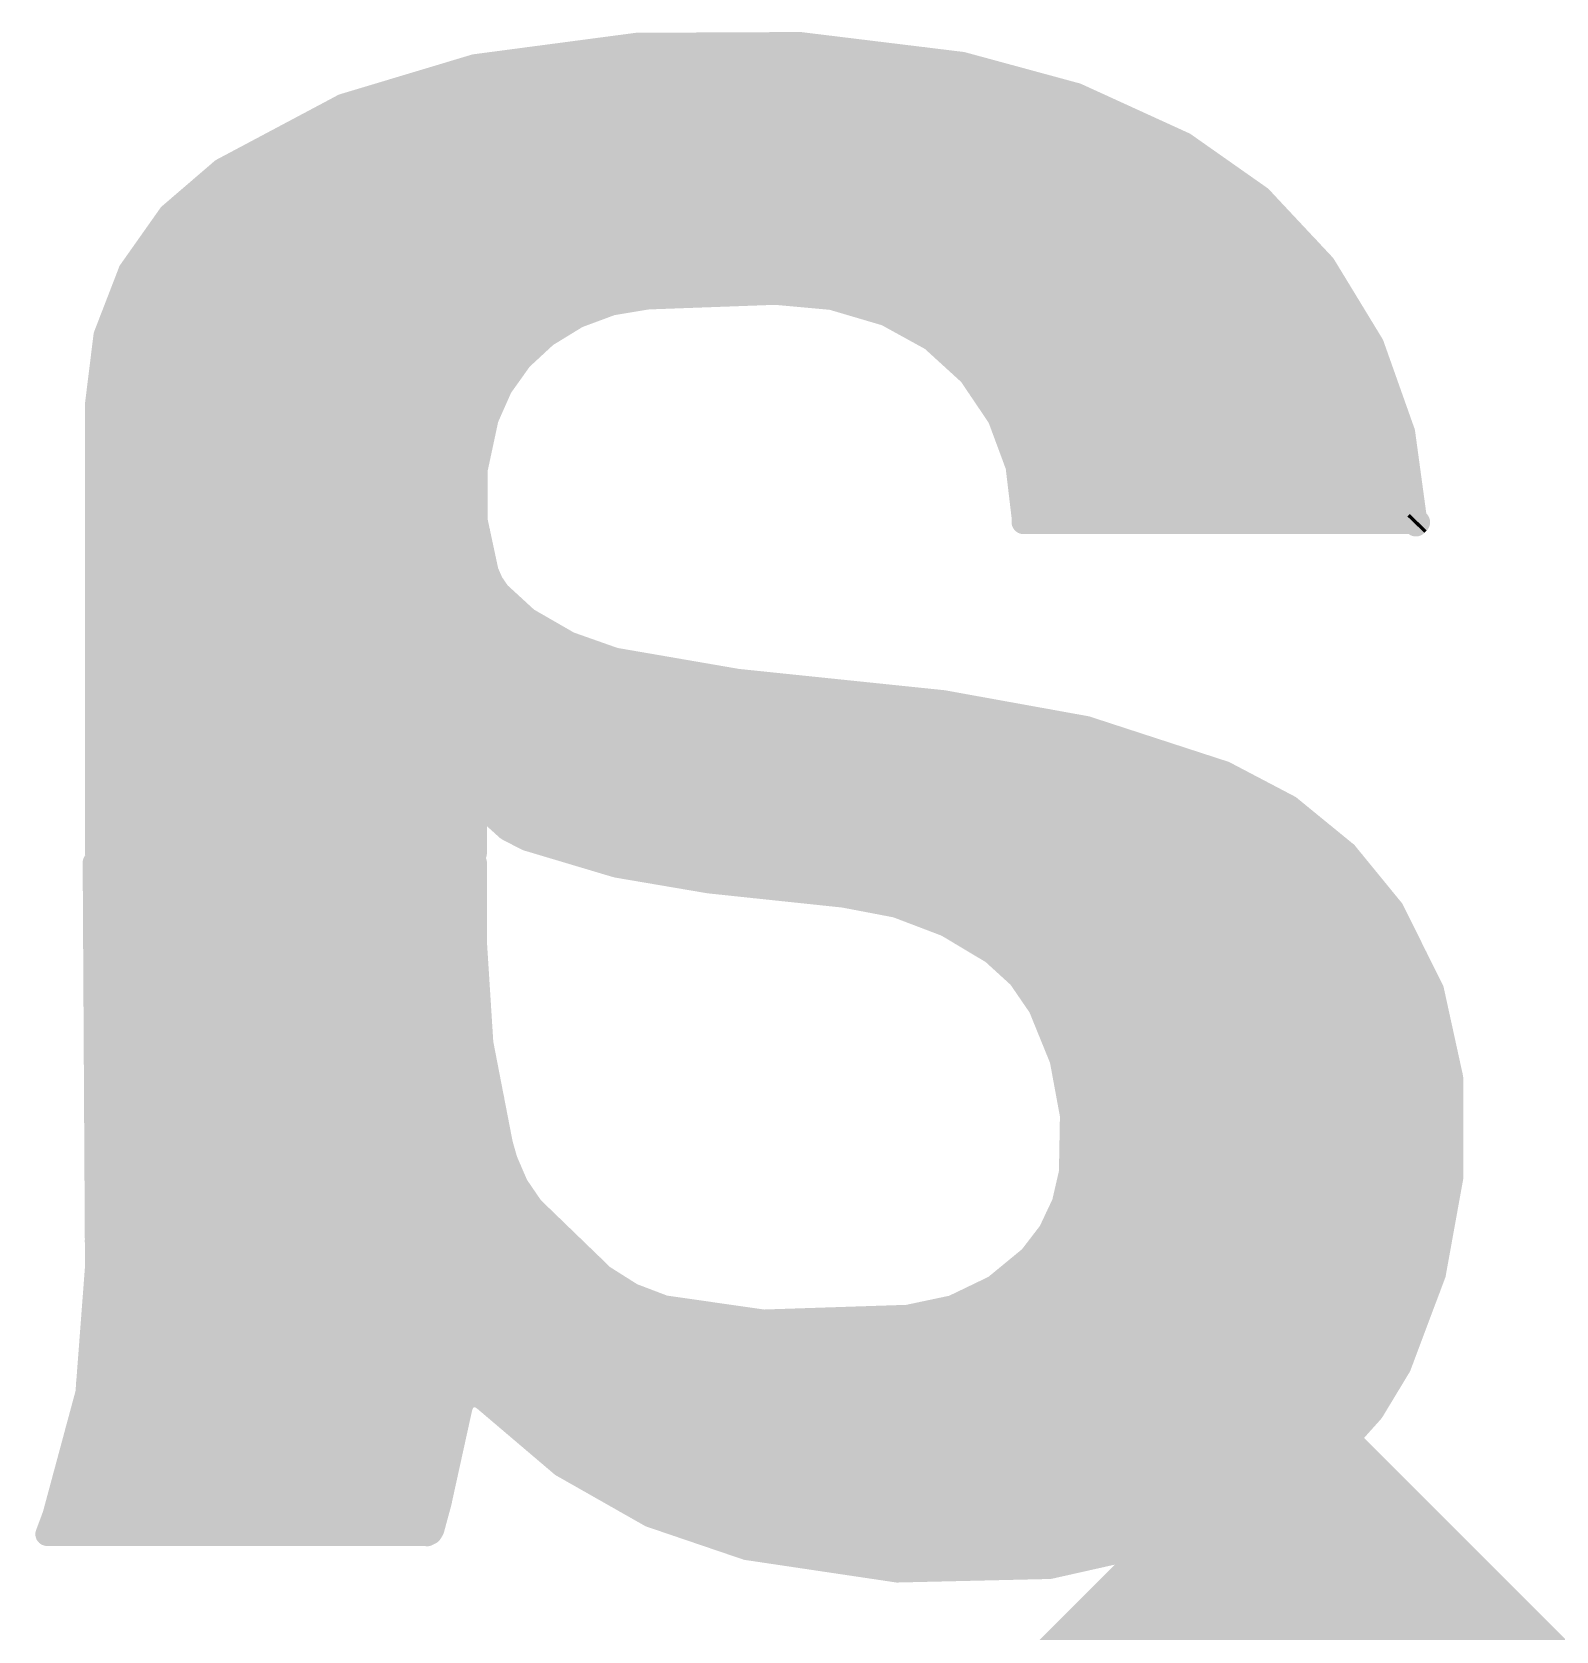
# Model space of a CAD drawing. Extents: x -19.1 to 23, y -12.7 to 20.4.
# Drawn here: x 13.02 to 14.658, y 16.726 to 18.444 of the extents above; entities that cross this region are included whole.
import ezdxf

# ---------------------------------------------------------------- set-up
doc = ezdxf.new("R2010")
doc.units = 0
doc.layers.add('1', color=12, linetype='CONTINUOUS')
doc.layers.add('22', color=40, linetype='CONTINUOUS')

# ---------------------------------------------------------------- blocks, each defined once
blk = doc.blocks.new('RECT')
blk.add_solid([(-0.5, -0.5), (0.5, -0.5), (-0.5, 0.5), (0.5, 0.5)])

msp = doc.modelspace()

# ---------------------------------------------------------------- linework, layer by layer
at = {"layer": '22', "const_width": 0.0254}
for points in [[(13.4963, 18.4074), (13.6702, 18.4304)], [(13.6702, 18.4304), (13.8455, 18.4312)], [(13.8455, 18.4312), (14.0196, 18.4099)], [(13.3549, 18.3649), (13.4963, 18.4074)], [(13.5538, 18.415), (13.978, 18.415)], [(14.0196, 18.4099), (14.1425, 18.3765)], [(13.4371, 18.3896), (14.0942, 18.3896)], [(14.1425, 18.3765), (14.2583, 18.3236)], [(13.2246, 18.2956), (13.3549, 18.3649)], [(13.3536, 18.3642), (14.1694, 18.3642)], [(13.3058, 18.3388), (14.225, 18.3388)], [(14.2583, 18.3236), (14.3401, 18.2661)], [(13.2581, 18.3134), (14.2728, 18.3134)], [(13.1684, 18.2473), (13.2246, 18.2956)], [(13.2158, 18.288), (14.309, 18.288)], [(13.1862, 18.2626), (14.3434, 18.2626)], [(14.3401, 18.2661), (14.4084, 18.1932)], [(13.1257, 18.1868), (13.1684, 18.2473)], [(13.1613, 18.2372), (14.3672, 18.2372)], [(13.1434, 18.2118), (14.391, 18.2118)], [(13.099, 18.1177), (13.1257, 18.1868)], [(13.1255, 18.1864), (14.4125, 18.1864)], [(14.4084, 18.1932), (14.4604, 18.1078)], [(13.1157, 18.161), (13.7504, 18.161)], [(13.643, 18.1521), (13.6061, 18.1384)], [(13.6818, 18.1585), (13.643, 18.1521)], [(13.8189, 18.1635), (13.6818, 18.1585)], [(13.8797, 18.158), (13.8189, 18.1635)], [(13.8463, 18.161), (14.428, 18.161)], [(13.9383, 18.1407), (13.8797, 18.158)], [(13.1059, 18.1356), (13.6016, 18.1356)], [(13.6061, 18.1384), (13.5725, 18.1178)], [(13.9872, 18.1138), (13.9383, 18.1407)], [(13.9476, 18.1356), (14.4434, 18.1356)], [(13.0899, 18.0442), (13.099, 18.1177)], [(13.5725, 18.1178), (13.5454, 18.0927)], [(14.0284, 18.0762), (13.9872, 18.1138)], [(13.0981, 18.1102), (13.5643, 18.1102)], [(13.9912, 18.1102), (14.4589, 18.1102)], [(14.4604, 18.1078), (14.4938, 18.0136)], [(13.0949, 18.0848), (13.5398, 18.0848)], [(13.5454, 18.0927), (13.524, 18.0627)], [(14.019, 18.0848), (14.4685, 18.0848)], [(13.524, 18.0627), (13.509, 18.0289)], [(14.0596, 18.0299), (14.0284, 18.0762)], [(13.0899, 17.5616), (13.0899, 18.0442)], [(13.0918, 18.0594), (13.5225, 18.0594)], [(14.0397, 18.0594), (14.4775, 18.0594)], [(13.0899, 18.034), (13.5113, 18.034)], [(13.509, 18.0289), (13.4973, 17.9743)], [(14.0568, 18.034), (14.4866, 18.034)], [(14.079, 17.9776), (14.0596, 18.0299)], [(14.4938, 18.0136), (14.5073, 17.9146)], [(13.0899, 18.0086), (13.5047, 18.0086)], [(14.0675, 18.0086), (14.4945, 18.0086)], [(13.0899, 17.9832), (13.4992, 17.9832)], [(14.0769, 17.9832), (14.4979, 17.9832)], [(14.0856, 17.9222), (14.079, 17.9776)], [(13.4973, 17.9743), (13.4973, 17.9184)], [(13.0899, 17.9578), (13.4973, 17.9578)], [(14.0814, 17.9578), (14.5014, 17.9578)], [(13.0899, 17.9324), (13.4973, 17.9324)], [(14.0844, 17.9324), (14.5049, 17.9324)], [(13.0899, 17.907), (13.4998, 17.907)], [(13.4973, 17.9184), (13.509, 17.8638)], [(14.0856, 17.9172), (14.0856, 17.9222)], [(14.5098, 17.9172), (14.0856, 17.9172)], [(14.5073, 17.9146), (14.5098, 17.9172)], [(13.0899, 17.8816), (13.5052, 17.8816)], [(13.0899, 17.8562), (13.5123, 17.8562)], [(13.509, 17.8638), (13.5143, 17.8518)], [(13.5143, 17.8518), (13.5217, 17.841)], [(13.5217, 17.841), (13.5522, 17.813)], [(13.0899, 17.8308), (13.5328, 17.8308)], [(13.0899, 17.8054), (13.5654, 17.8054)], [(13.5522, 17.813), (13.5972, 17.7871)], [(13.5972, 17.7871), (13.6462, 17.7698)], [(13.0899, 17.78), (13.6172, 17.78)], [(13.6462, 17.7698), (13.7783, 17.747)], [(13.0899, 17.7546), (13.7343, 17.7546)], [(13.7783, 17.747), (13.9993, 17.7241)], [(13.0899, 17.7292), (13.9501, 17.7292)], [(13.9993, 17.7241), (14.153, 17.6963)], [(13.0899, 17.7038), (14.1115, 17.7038)], [(14.153, 17.6963), (14.3015, 17.6479)], [(13.0899, 17.6784), (14.2079, 17.6784)], [(13.0899, 17.653), (14.2858, 17.653)], [(14.3015, 17.6479), (14.3712, 17.6113)], [(13.0899, 17.6276), (14.3401, 17.6276)], [(13.5014, 17.6225), (13.4963, 17.6225)], [(13.4963, 17.6225), (13.4963, 17.5616)], [(13.5142, 17.6031), (13.5014, 17.6225)], [(13.0899, 17.6022), (13.4963, 17.6022)], [(13.5315, 17.5875), (13.5142, 17.6031)], [(13.5152, 17.6022), (14.3823, 17.6022)], [(14.3712, 17.6113), (14.4321, 17.5615)], [(13.5522, 17.5768), (13.5315, 17.5875)], [(13.0899, 17.5768), (13.4963, 17.5768)], [(13.6486, 17.548), (13.5522, 17.5768)], [(13.5522, 17.5768), (14.4134, 17.5768)], [(13.0899, 17.1171), (13.0874, 17.5514)], [(13.0874, 17.5514), (13.4963, 17.5514)], [(13.4963, 17.5616), (13.0899, 17.5616)], [(13.4963, 17.5514), (13.4963, 17.4676)], [(13.6374, 17.5514), (14.4404, 17.5514)], [(13.7478, 17.5311), (13.6486, 17.548)], [(14.4321, 17.5615), (14.4819, 17.5006)], [(13.8926, 17.5158), (13.7478, 17.5311)], [(13.0875, 17.526), (13.4963, 17.526)], [(13.7961, 17.526), (14.4611, 17.526)], [(13.9492, 17.505), (13.8926, 17.5158)], [(13.0877, 17.5006), (13.4963, 17.5006)], [(14.0031, 17.4845), (13.9492, 17.505)], [(13.9607, 17.5006), (14.4819, 17.5006)], [(14.4819, 17.5006), (14.5248, 17.4144)], [(14.0526, 17.4549), (14.0031, 17.4845)], [(13.0878, 17.4752), (13.4963, 17.4752)], [(13.4963, 17.4676), (13.5033, 17.3575)], [(14.0186, 17.4752), (14.4945, 17.4752)], [(13.088, 17.4498), (13.4974, 17.4498)], [(14.0814, 17.4286), (14.0526, 17.4549)], [(14.0582, 17.4498), (14.5072, 17.4498)], [(14.1034, 17.3965), (14.0814, 17.4286)], [(13.0881, 17.4244), (13.4991, 17.4244)], [(14.0843, 17.4244), (14.5198, 17.4244)], [(14.5248, 17.4144), (14.5454, 17.3203)], [(13.0883, 17.399), (13.5007, 17.399)], [(14.1017, 17.399), (14.5282, 17.399)], [(14.1264, 17.3399), (14.1034, 17.3965)], [(13.0884, 17.3736), (13.5023, 17.3736)], [(13.5033, 17.3575), (13.5243, 17.2491)], [(14.1127, 17.3736), (14.5337, 17.3736)], [(13.0886, 17.3482), (13.5051, 17.3482)], [(14.123, 17.3482), (14.5393, 17.3482)], [(14.1375, 17.2798), (14.1264, 17.3399)], [(13.0887, 17.3228), (13.51, 17.3228)], [(14.1296, 17.3228), (14.5449, 17.3228)], [(14.5454, 17.3203), (14.5457, 17.2142)], [(13.0889, 17.2974), (13.515, 17.2974)], [(14.1343, 17.2974), (14.5455, 17.2974)], [(13.089, 17.272), (13.5199, 17.272)], [(14.1364, 17.2187), (14.1375, 17.2798)], [(14.1374, 17.272), (14.5455, 17.272)], [(13.0892, 17.2466), (13.525, 17.2466)], [(13.5243, 17.2491), (13.5294, 17.2314)], [(14.1369, 17.2466), (14.5456, 17.2466)], [(13.0893, 17.2212), (13.5338, 17.2212)], [(13.5294, 17.2314), (13.5409, 17.2046)], [(14.1364, 17.2212), (14.5456, 17.2212)], [(13.5409, 17.2046), (13.5573, 17.1806)], [(14.1287, 17.1853), (14.1364, 17.2187)], [(14.5457, 17.2142), (14.5268, 17.1097)], [(13.0895, 17.1958), (13.5469, 17.1958)], [(14.1141, 17.1544), (14.1287, 17.1853)], [(14.1311, 17.1958), (14.5423, 17.1958)], [(13.0896, 17.1704), (13.5678, 17.1704)], [(13.5573, 17.1806), (13.6335, 17.1069)], [(14.1216, 17.1704), (14.5378, 17.1704)], [(14.0932, 17.1272), (14.1141, 17.1544)], [(13.0897, 17.145), (13.5941, 17.145)], [(14.1069, 17.145), (14.5332, 17.145)], [(13.0796, 16.9816), (13.0899, 17.1171)], [(13.0899, 17.1196), (13.6204, 17.1196)], [(14.0548, 17.0956), (14.0932, 17.1272)], [(14.084, 17.1196), (14.5286, 17.1196)], [(13.6335, 17.1069), (13.6648, 17.0871)], [(14.5268, 17.1097), (14.4895, 17.0104)], [(13.0882, 17.0942), (13.6536, 17.0942)], [(13.6648, 17.0871), (13.6995, 17.0739)], [(14.0099, 17.074), (14.0548, 17.0956)], [(14.0519, 17.0942), (14.521, 17.0942)], [(13.0862, 17.0688), (13.7351, 17.0688)], [(13.6995, 17.0739), (13.8062, 17.0586)], [(13.9612, 17.0637), (14.0099, 17.074)], [(13.9853, 17.0688), (14.5114, 17.0688)], [(13.8062, 17.0586), (13.9612, 17.0637)], [(13.0843, 17.0434), (14.5019, 17.0434)], [(13.0823, 17.018), (14.4924, 17.018)], [(14.4895, 17.0104), (14.4603, 16.9621)], [(13.0442, 16.8504), (13.0796, 16.9816)], [(13.0804, 16.9926), (14.4787, 16.9926)], [(13.4947, 16.9793), (13.4885, 16.9774)], [(13.5011, 16.9784), (13.4947, 16.9793)], [(13.0757, 16.9672), (13.4811, 16.9672)], [(13.4811, 16.9672), (13.4582, 16.8631)], [(13.4837, 16.9731), (13.4811, 16.9672)], [(13.4885, 16.9774), (13.4837, 16.9731)], [(13.5065, 16.9748), (13.5011, 16.9784)], [(13.5898, 16.904), (13.5065, 16.9748)], [(13.5154, 16.9672), (14.4634, 16.9672)], [(14.4603, 16.9621), (14.4226, 16.9201)], [(13.0688, 16.9418), (13.4755, 16.9418)], [(13.5453, 16.9418), (14.4421, 16.9418)], [(13.062, 16.9164), (13.4699, 16.9164)], [(13.5752, 16.9164), (14.4177, 16.9164)], [(14.4226, 16.9201), (14.3777, 16.8859)], [(13.6849, 16.85), (13.5898, 16.904)], [(13.0551, 16.891), (13.4643, 16.891)], [(13.6127, 16.891), (14.3844, 16.891)], [(14.3777, 16.8859), (14.2508, 16.8253)], [(13.0483, 16.8656), (13.4588, 16.8656)], [(13.4582, 16.8631), (13.4506, 16.8351)], [(13.6574, 16.8656), (14.3352, 16.8656)], [(13.0366, 16.83), (13.0442, 16.8504)], [(13.7884, 16.8148), (13.6849, 16.85)], [(13.4405, 16.83), (13.0366, 16.83)], [(13.0404, 16.8402), (13.452, 16.8402)], [(13.4447, 16.8297), (13.4405, 16.83)], [(13.4484, 16.8315), (13.4447, 16.8297)], [(13.4506, 16.8351), (13.4484, 16.8315)], [(13.7137, 16.8402), (14.2819, 16.8402)], [(14.2508, 16.8253), (14.1136, 16.7945)], [(13.9501, 16.7907), (13.7884, 16.8148)], [(13.7884, 16.8148), (14.2039, 16.8148)], [(14.1136, 16.7945), (13.9501, 16.7907)]]:
    msp.add_lwpolyline(points, dxfattribs=at)
at = {"layer": '22', "const_width": 0.0127}
for points in [[(13.6701, 18.4367, 1), (13.6702, 18.424)], [(13.671, 18.4241, 1), (13.6693, 18.4367)], [(13.8463, 18.4375, 1), (13.8448, 18.4249)], [(13.8456, 18.4249, 1), (13.8455, 18.4376)], [(13.4955, 18.4137, 1), (13.4971, 18.4011)], [(13.4981, 18.4013, 1), (13.4945, 18.4135)], [(13.5538, 18.4214, 1), (13.5538, 18.4086)], [(13.978, 18.4086, 1), (13.978, 18.4214)], [(14.0213, 18.416, 1), (14.0179, 18.4038)], [(14.0188, 18.4036, 1), (14.0204, 18.4162)], [(13.4371, 18.396, 1), (13.4371, 18.3833)], [(14.0942, 18.3833, 1), (14.0942, 18.396)], [(14.1451, 18.3823, 1), (14.1398, 18.3707)], [(14.1408, 18.3704, 1), (14.1441, 18.3826)], [(13.3536, 18.3706, 1), (13.3536, 18.3578)], [(13.3531, 18.371, 1), (13.3568, 18.3588)], [(13.3579, 18.3593, 1), (13.3519, 18.3705)], [(14.1694, 18.3578, 1), (14.1694, 18.3706)], [(13.3058, 18.3452, 1), (13.3058, 18.3325)], [(14.225, 18.3325, 1), (14.225, 18.3452)], [(14.262, 18.3288, 1), (14.2546, 18.3184)], [(14.2557, 18.3178, 1), (14.2609, 18.3294)], [(13.2581, 18.3198, 1), (13.2581, 18.3071)], [(14.2728, 18.3071, 1), (14.2728, 18.3198)], [(13.2158, 18.2944, 1), (13.2158, 18.2816)], [(13.2216, 18.3012, 1), (13.2276, 18.29)], [(13.2287, 18.2908, 1), (13.2205, 18.3004)], [(14.309, 18.2816, 1), (14.309, 18.2944)], [(13.1862, 18.269, 1), (13.1862, 18.2563)], [(14.3447, 18.2705, 1), (14.3354, 18.2618)], [(14.3364, 18.2609, 1), (14.3437, 18.2713)], [(14.3434, 18.2563, 1), (14.3434, 18.269)], [(13.1613, 18.2436, 1), (13.1613, 18.2309)], [(13.1643, 18.2521, 1), (13.1726, 18.2425)], [(13.1736, 18.2436, 1), (13.1632, 18.251)], [(14.3672, 18.2309, 1), (14.3672, 18.2436)], [(13.1434, 18.2182, 1), (13.1434, 18.2054)], [(14.391, 18.2054, 1), (14.391, 18.2182)], [(13.1255, 18.1928, 1), (13.1255, 18.1801)], [(13.1205, 18.1905, 1), (13.1309, 18.1831)], [(13.1316, 18.1845, 1), (13.1198, 18.1891)], [(14.4138, 18.1965, 1), (14.403, 18.1899)], [(14.4038, 18.1888, 1), (14.413, 18.1975)], [(14.4125, 18.1801, 1), (14.4125, 18.1928)], [(13.1157, 18.1674, 1), (13.1157, 18.1547)], [(13.6419, 18.1584, 1), (13.644, 18.1458)], [(13.6452, 18.1461, 1), (13.6407, 18.158)], [(13.6816, 18.1648, 1), (13.682, 18.1522)], [(13.6828, 18.1522, 1), (13.6808, 18.1648)], [(13.7504, 18.1547, 1), (13.7504, 18.1674)], [(13.8195, 18.1698, 1), (13.8183, 18.1572)], [(13.8191, 18.1572, 1), (13.8187, 18.1698)], [(13.8463, 18.1674, 1), (13.8463, 18.1547)], [(13.8815, 18.164, 1), (13.8779, 18.1519)], [(13.8791, 18.1516, 1), (13.8803, 18.1643)], [(14.428, 18.1547, 1), (14.428, 18.1674)], [(13.1059, 18.142, 1), (13.1059, 18.1292)], [(13.6039, 18.1443, 1), (13.6083, 18.1324)], [(13.6016, 18.1292, 1), (13.6016, 18.142)], [(13.6094, 18.1329, 1), (13.6028, 18.1438)], [(13.9414, 18.1463, 1), (13.9352, 18.1351)], [(13.9365, 18.1346, 1), (13.9401, 18.1468)], [(13.9476, 18.142, 1), (13.9476, 18.1292)], [(14.4434, 18.1292, 1), (14.4434, 18.142)], [(13.0931, 18.12, 1), (13.1049, 18.1154)], [(13.1053, 18.1169, 1), (13.0927, 18.1185)], [(13.5692, 18.1232, 1), (13.5758, 18.1124)], [(13.5768, 18.1131, 1), (13.5682, 18.1225)], [(13.9915, 18.1185, 1), (13.9829, 18.1091)], [(13.9841, 18.1083, 1), (13.9903, 18.1194)], [(13.0981, 18.1166, 1), (13.0981, 18.1039)], [(13.5643, 18.1039, 1), (13.5643, 18.1166)], [(13.9912, 18.1166, 1), (13.9912, 18.1039)], [(14.4663, 18.1099, 1), (14.4544, 18.1057)], [(14.4549, 18.1045, 1), (14.4658, 18.1111)], [(14.4589, 18.1039, 1), (14.4589, 18.1166)], [(13.0949, 18.0912, 1), (13.0949, 18.0785)], [(13.5411, 18.0974, 1), (13.5497, 18.088)], [(13.5398, 18.0785, 1), (13.5398, 18.0912)], [(13.5506, 18.089, 1), (13.5403, 18.0964)], [(14.019, 18.0912, 1), (14.019, 18.0785)], [(14.4685, 18.0785, 1), (14.4685, 18.0912)], [(13.5298, 18.0601, 1), (13.5182, 18.0652)], [(14.0337, 18.0797, 1), (14.0231, 18.0726)], [(14.0241, 18.0715, 1), (14.0327, 18.0809)], [(13.0962, 18.0442, 1), (13.0836, 18.0442)], [(13.0918, 18.0658, 1), (13.0918, 18.053)], [(13.5188, 18.0663, 1), (13.5291, 18.059)], [(13.5225, 18.053, 1), (13.5225, 18.0658)], [(14.0397, 18.0658, 1), (14.0397, 18.053)], [(14.4775, 18.053, 1), (14.4775, 18.0658)], [(13.0836, 18.045, 1), (13.0962, 18.0434)], [(13.0899, 18.0404, 1), (13.0899, 18.0277)], [(13.5152, 18.0276, 1), (13.5028, 18.0302)], [(13.5113, 18.0277, 1), (13.5113, 18.0404)], [(14.0568, 18.0404, 1), (14.0568, 18.0277)], [(14.0655, 18.0321, 1), (14.0536, 18.0277)], [(14.0543, 18.0264, 1), (14.0649, 18.0335)], [(14.4866, 18.0277, 1), (14.4866, 18.0404)], [(13.5032, 18.0315, 1), (13.5148, 18.0263)], [(14.5001, 18.0145, 1), (14.4875, 18.0128)], [(13.0899, 18.015, 1), (13.0899, 18.0023)], [(13.5047, 18.0023, 1), (13.5047, 18.015)], [(14.0675, 18.015, 1), (14.0675, 18.0023)], [(14.4878, 18.0115, 1), (14.4998, 18.0158)], [(14.4945, 18.0023, 1), (14.4945, 18.015)], [(13.0899, 17.9896, 1), (13.0899, 17.9768)], [(13.4992, 17.9768, 1), (13.4992, 17.9896)], [(14.0769, 17.9896, 1), (14.0769, 17.9768)], [(14.0853, 17.9784, 1), (14.0727, 17.9769)], [(14.4979, 17.9768, 1), (14.4979, 17.9896)], [(13.4911, 17.9756, 1), (13.5035, 17.973)], [(13.5037, 17.9743, 1), (13.491, 17.9743)], [(14.0731, 17.9754, 1), (14.085, 17.9798)], [(13.0899, 17.9642, 1), (13.0899, 17.9515)], [(13.4973, 17.9515, 1), (13.4973, 17.9642)], [(14.0814, 17.9642, 1), (14.0814, 17.9515)], [(14.5014, 17.9515, 1), (14.5014, 17.9642)], [(13.0899, 17.9388, 1), (13.0899, 17.9261)], [(13.4973, 17.9261, 1), (13.4973, 17.9388)], [(14.0844, 17.9388, 1), (14.0844, 17.9261)], [(14.5049, 17.9261, 1), (14.5049, 17.9388)], [(13.0899, 17.9134, 1), (13.0899, 17.9006)], [(13.5035, 17.9197, 1), (13.4911, 17.9171)], [(13.491, 17.9184, 1), (13.5037, 17.9184)], [(13.4998, 17.9006, 1), (13.4998, 17.9134)], [(14.0856, 17.9236, 1), (14.0856, 17.9108)], [(14.092, 17.9222, 1), (14.0793, 17.9222)], [(14.0793, 17.9215, 1), (14.0919, 17.9229)], [(14.0793, 17.9172, 1), (14.092, 17.9172)], [(14.5027, 17.919, 1), (14.5119, 17.9102)], [(14.501, 17.9137, 1), (14.5136, 17.9155)], [(14.5144, 17.9128, 1), (14.5052, 17.9216)], [(14.5098, 17.9108, 1), (14.5098, 17.9236)], [(13.0899, 17.888, 1), (13.0899, 17.8753)], [(13.5052, 17.8753, 1), (13.5052, 17.888)], [(13.0899, 17.8626, 1), (13.0899, 17.8498)], [(13.5148, 17.8663, 1), (13.5032, 17.8613)], [(13.5028, 17.8625, 1), (13.5152, 17.8651)], [(13.5123, 17.8498, 1), (13.5123, 17.8626)], [(13.5195, 17.8554, 1), (13.509, 17.8482)], [(13.5084, 17.8492, 1), (13.5201, 17.8543)], [(13.526, 17.8457, 1), (13.5174, 17.8363)], [(13.5165, 17.8374, 1), (13.5269, 17.8446)], [(13.0899, 17.8372, 1), (13.0899, 17.8244)], [(13.5328, 17.8244, 1), (13.5328, 17.8372)], [(13.0899, 17.8118, 1), (13.0899, 17.7991)], [(13.5554, 17.8185, 1), (13.549, 17.8075)], [(13.5479, 17.8083, 1), (13.5565, 17.8177)], [(13.5654, 17.7991, 1), (13.5654, 17.8118)], [(13.5993, 17.793, 1), (13.5951, 17.7811)], [(13.0899, 17.7864, 1), (13.0899, 17.7736)], [(13.594, 17.7815, 1), (13.6004, 17.7926)], [(13.6172, 17.7736, 1), (13.6172, 17.7864)], [(13.6473, 17.7761, 1), (13.6451, 17.7635)], [(13.6441, 17.7638, 1), (13.6483, 17.7758)], [(13.0899, 17.761, 1), (13.0899, 17.7482)], [(13.7343, 17.7482, 1), (13.7343, 17.761)], [(13.779, 17.7533, 1), (13.7776, 17.7407)], [(13.7772, 17.7407, 1), (13.7794, 17.7533)], [(13.0899, 17.7356, 1), (13.0899, 17.7229)], [(13.9501, 17.7229, 1), (13.9501, 17.7356)], [(14.0004, 17.7303, 1), (13.9982, 17.7179)], [(13.9986, 17.7178, 1), (14, 17.7304)], [(13.0899, 17.7102, 1), (13.0899, 17.6974)], [(14.1115, 17.6974, 1), (14.1115, 17.7102)], [(14.155, 17.7023, 1), (14.151, 17.6903)], [(14.1519, 17.6901, 1), (14.1541, 17.7026)], [(13.0899, 17.6848, 1), (13.0899, 17.672)], [(14.2079, 17.672, 1), (14.2079, 17.6848)], [(13.0899, 17.6594, 1), (13.0899, 17.6467)], [(14.2858, 17.6467, 1), (14.2858, 17.6594)], [(14.3045, 17.6535, 1), (14.2985, 17.6423)], [(14.2995, 17.6419, 1), (14.3035, 17.6539)], [(13.0899, 17.634, 1), (13.0899, 17.6212)], [(13.4963, 17.6289, 1), (13.4963, 17.6162)], [(13.5027, 17.6225, 1), (13.49, 17.6225)], [(13.5067, 17.626, 1), (13.4961, 17.619)], [(13.5014, 17.6162, 1), (13.5014, 17.6289)], [(14.3401, 17.6212, 1), (14.3401, 17.634)], [(13.0899, 17.6086, 1), (13.0899, 17.5958)], [(13.4963, 17.5958, 1), (13.4963, 17.6086)], [(13.5185, 17.6078, 1), (13.51, 17.5983)], [(13.5152, 17.6086, 1), (13.5152, 17.5958)], [(13.5089, 17.5996, 1), (13.5195, 17.6066)], [(14.3752, 17.6162, 1), (14.3671, 17.6064)], [(14.3682, 17.6057, 1), (14.3741, 17.6169)], [(14.3823, 17.5958, 1), (14.3823, 17.6086)], [(13.5344, 17.5931, 1), (13.5286, 17.5819)], [(13.5273, 17.5828, 1), (13.5358, 17.5922)], [(13.0899, 17.5832, 1), (13.0899, 17.5705)], [(13.4963, 17.5705, 1), (13.4963, 17.5832)], [(13.5522, 17.5832, 1), (13.5522, 17.5705)], [(13.554, 17.5829, 1), (13.5504, 17.5707)], [(13.5493, 17.5712, 1), (13.5551, 17.5824)], [(14.4134, 17.5705, 1), (14.4134, 17.5832)], [(13.0874, 17.5578, 1), (13.0874, 17.545)], [(13.0937, 17.5514, 1), (13.0811, 17.5514)], [(13.0899, 17.568, 1), (13.0899, 17.5553)], [(13.0836, 17.5616, 1), (13.0962, 17.5616)], [(13.49, 17.5616, 1), (13.5027, 17.5616)], [(13.5027, 17.5514, 1), (13.49, 17.5514)], [(13.4963, 17.5553, 1), (13.4963, 17.568)], [(13.4963, 17.545, 1), (13.4963, 17.5578)], [(13.6374, 17.5578, 1), (13.6374, 17.545)], [(13.6497, 17.5543, 1), (13.6476, 17.5418)], [(13.6468, 17.542, 1), (13.6504, 17.5541)], [(14.437, 17.5656, 1), (14.4272, 17.5575)], [(14.4281, 17.5566, 1), (14.4361, 17.5665)], [(14.4404, 17.545, 1), (14.4404, 17.5578)], [(13.7485, 17.5374, 1), (13.7471, 17.5248)], [(13.7467, 17.5248, 1), (13.7489, 17.5374)], [(13.0875, 17.5324, 1), (13.0875, 17.5196)], [(13.4963, 17.5196, 1), (13.4963, 17.5324)], [(13.7961, 17.5324, 1), (13.7961, 17.5196)], [(13.8938, 17.522, 1), (13.8914, 17.5096)], [(13.8919, 17.5095, 1), (13.8933, 17.5221)], [(14.4611, 17.5196, 1), (14.4611, 17.5324)], [(13.0877, 17.507, 1), (13.0877, 17.4943)], [(13.4963, 17.4943, 1), (13.4963, 17.507)], [(13.9515, 17.5109, 1), (13.947, 17.499)], [(13.948, 17.4987, 1), (13.9504, 17.5112)], [(13.9607, 17.507, 1), (13.9607, 17.4943)], [(14.4876, 17.5034, 1), (14.4762, 17.4978)], [(14.477, 17.4966, 1), (14.4868, 17.5046)], [(14.4819, 17.4943, 1), (14.4819, 17.507)], [(14.0064, 17.4899, 1), (13.9998, 17.479)], [(14.0008, 17.4785, 1), (14.0054, 17.4904)], [(13.0878, 17.4816, 1), (13.0878, 17.4688)], [(13.5026, 17.468, 1), (13.49, 17.4672)], [(13.49, 17.4676, 1), (13.5027, 17.4676)], [(13.4963, 17.4688, 1), (13.4963, 17.4816)], [(14.0186, 17.4816, 1), (14.0186, 17.4688)], [(14.4945, 17.4688, 1), (14.4945, 17.4816)], [(13.088, 17.4562, 1), (13.088, 17.4434)], [(13.4974, 17.4434, 1), (13.4974, 17.4562)], [(14.0569, 17.4596, 1), (14.0483, 17.4502)], [(14.0493, 17.4494, 1), (14.0559, 17.4604)], [(14.0582, 17.4562, 1), (14.0582, 17.4434)], [(14.5072, 17.4434, 1), (14.5072, 17.4562)], [(14.0866, 17.4322, 1), (14.0761, 17.425)], [(14.0771, 17.4239, 1), (14.0856, 17.4333)], [(13.0881, 17.4308, 1), (13.0881, 17.4181)], [(13.4991, 17.4181, 1), (13.4991, 17.4308)], [(14.0843, 17.4308, 1), (14.0843, 17.4181)], [(14.531, 17.4157, 1), (14.5186, 17.413)], [(14.5191, 17.4115, 1), (14.5305, 17.4172)], [(14.5198, 17.4181, 1), (14.5198, 17.4308)], [(13.0883, 17.4054, 1), (13.0883, 17.3926)], [(13.5007, 17.3926, 1), (13.5007, 17.4054)], [(14.1017, 17.4054, 1), (14.1017, 17.3926)], [(14.1093, 17.3989, 1), (14.0975, 17.3941)], [(14.0982, 17.3929, 1), (14.1086, 17.4001)], [(14.5282, 17.3926, 1), (14.5282, 17.4054)], [(13.0884, 17.38, 1), (13.0884, 17.3672)], [(13.5096, 17.3587, 1), (13.4971, 17.3562)], [(13.5023, 17.3672, 1), (13.5023, 17.38)], [(14.1127, 17.38, 1), (14.1127, 17.3672)], [(14.5337, 17.3672, 1), (14.5337, 17.38)], [(13.0886, 17.3546, 1), (13.0886, 17.3419)], [(13.497, 17.3571, 1), (13.5097, 17.3579)], [(13.5051, 17.3419, 1), (13.5051, 17.3546)], [(14.123, 17.3546, 1), (14.123, 17.3419)], [(14.1326, 17.341, 1), (14.1201, 17.3387)], [(14.5393, 17.3419, 1), (14.5393, 17.3546)], [(13.0887, 17.3292, 1), (13.0887, 17.3164)], [(13.51, 17.3164, 1), (13.51, 17.3292)], [(14.1205, 17.3375, 1), (14.1323, 17.3423)], [(14.1296, 17.3292, 1), (14.1296, 17.3164)], [(14.5449, 17.3164, 1), (14.5449, 17.3292)], [(14.5517, 17.3203, 1), (14.5391, 17.3203)], [(14.5392, 17.3189, 1), (14.5516, 17.3217)], [(13.0889, 17.3038, 1), (13.0889, 17.291)], [(13.515, 17.291, 1), (13.515, 17.3038)], [(14.1343, 17.3038, 1), (14.1343, 17.291)], [(14.5455, 17.291, 1), (14.5455, 17.3038)], [(13.089, 17.2784, 1), (13.089, 17.2657)], [(13.5199, 17.2657, 1), (13.5199, 17.2784)], [(14.1374, 17.2784, 1), (14.1374, 17.2657)], [(14.1439, 17.2797, 1), (14.1312, 17.2799)], [(14.1313, 17.2786, 1), (14.1438, 17.281)], [(14.5455, 17.2657, 1), (14.5455, 17.2784)], [(13.0892, 17.253, 1), (13.0892, 17.2402)], [(13.5304, 17.2509, 1), (13.5182, 17.2473)], [(13.5181, 17.2479, 1), (13.5305, 17.2503)], [(13.525, 17.2402, 1), (13.525, 17.253)], [(14.1369, 17.253, 1), (14.1369, 17.2402)], [(14.5456, 17.2402, 1), (14.5456, 17.253)], [(13.0893, 17.2276, 1), (13.0893, 17.2148)], [(13.5352, 17.2339, 1), (13.5236, 17.2289)], [(13.5233, 17.2296, 1), (13.5355, 17.2332)], [(13.5338, 17.2148, 1), (13.5338, 17.2276)], [(14.1364, 17.2276, 1), (14.1364, 17.2148)], [(14.5456, 17.2148, 1), (14.5456, 17.2276)], [(13.5461, 17.2082, 1), (13.5356, 17.201)], [(14.1301, 17.2188, 1), (14.1427, 17.2186)], [(14.1426, 17.2173, 1), (14.1302, 17.2201)], [(14.5393, 17.2142, 1), (14.552, 17.2142)], [(14.5519, 17.2131, 1), (14.5394, 17.2153)], [(13.0895, 17.2022, 1), (13.0895, 17.1895)], [(13.535, 17.2021, 1), (13.5467, 17.2071)], [(13.5469, 17.1895, 1), (13.5469, 17.2022)], [(14.1344, 17.1826, 1), (14.123, 17.188)], [(14.1311, 17.2022, 1), (14.1311, 17.1895)], [(14.5423, 17.1895, 1), (14.5423, 17.2022)], [(13.0896, 17.1768, 1), (13.0896, 17.164)], [(13.5617, 17.1852, 1), (13.5529, 17.176)], [(13.5521, 17.177, 1), (13.5625, 17.1842)], [(13.5678, 17.164, 1), (13.5678, 17.1768)], [(14.1216, 17.1768, 1), (14.1216, 17.164)], [(14.1225, 17.1868, 1), (14.1349, 17.1839)], [(14.5378, 17.164, 1), (14.5378, 17.1768)], [(14.1083, 17.1571, 1), (14.1198, 17.1516)], [(14.1191, 17.1505, 1), (14.109, 17.1582)], [(13.0897, 17.1514, 1), (13.0897, 17.1386)], [(13.5941, 17.1386, 1), (13.5941, 17.1514)], [(14.1069, 17.1514, 1), (14.1069, 17.1386)], [(14.5332, 17.1386, 1), (14.5332, 17.1514)], [(13.0899, 17.126, 1), (13.0899, 17.1133)], [(13.0962, 17.1166, 1), (13.0836, 17.1176)], [(13.6204, 17.1133, 1), (13.6204, 17.126)], [(14.084, 17.126, 1), (14.084, 17.1133)], [(14.0882, 17.1311, 1), (14.0982, 17.1233)], [(14.0972, 17.1223, 1), (14.0892, 17.1321)], [(14.5286, 17.1133, 1), (14.5286, 17.126)], [(13.0836, 17.1171, 1), (13.0962, 17.1171)], [(13.6369, 17.1123, 1), (13.6301, 17.1015)], [(13.6291, 17.1023, 1), (13.6379, 17.1115)], [(14.5206, 17.1109, 1), (14.5331, 17.1086)], [(14.5328, 17.1075, 1), (14.5209, 17.112)], [(13.0882, 17.1006, 1), (13.0882, 17.0878)], [(13.6536, 17.0878, 1), (13.6536, 17.1006)], [(13.6671, 17.093, 1), (13.6626, 17.0811)], [(13.6614, 17.0817, 1), (13.6682, 17.0924)], [(14.0519, 17.1006, 1), (14.0519, 17.0878)], [(14.0507, 17.1005, 1), (14.0588, 17.0907)], [(14.0575, 17.0899, 1), (14.052, 17.1013)], [(14.521, 17.0878, 1), (14.521, 17.1006)], [(13.0862, 17.0752, 1), (13.0862, 17.0624)], [(13.7004, 17.0802, 1), (13.6986, 17.0676)], [(13.6972, 17.068, 1), (13.7018, 17.0798)], [(13.7351, 17.0624, 1), (13.7351, 17.0752)], [(13.9853, 17.0752, 1), (13.9853, 17.0624)], [(14.0071, 17.0797, 1), (14.0127, 17.0683)], [(14.0112, 17.0678, 1), (14.0086, 17.0802)], [(14.5114, 17.0624, 1), (14.5114, 17.0752)], [(13.806, 17.0649, 1), (13.8064, 17.0523)], [(13.8053, 17.0523, 1), (13.8071, 17.0649)], [(13.9599, 17.0699, 1), (13.9625, 17.0575)], [(13.9614, 17.0574, 1), (13.961, 17.07)], [(13.0843, 17.0498, 1), (13.0843, 17.0371)], [(14.5019, 17.0371, 1), (14.5019, 17.0498)], [(13.0823, 17.0244, 1), (13.0823, 17.0116)], [(14.4924, 17.0116, 1), (14.4924, 17.0244)], [(14.4836, 17.0126, 1), (14.4954, 17.0082)], [(14.4949, 17.0071, 1), (14.4841, 17.0137)], [(13.0857, 16.98, 1), (13.0734, 16.9833)], [(13.0804, 16.999, 1), (13.0804, 16.9862)], [(13.4956, 16.9856, 1), (13.4938, 16.973)], [(13.4965, 16.9732, 1), (13.4929, 16.9854)], [(14.4787, 16.9862, 1), (14.4787, 16.999)], [(13.0757, 16.9736, 1), (13.0757, 16.9609)], [(13.0732, 16.9821, 1), (13.0859, 16.9811)], [(13.4753, 16.9697, 1), (13.4869, 16.9647)], [(13.4873, 16.9658, 1), (13.4749, 16.9686)], [(13.4794, 16.9779, 1), (13.4879, 16.9684)], [(13.4895, 16.9706, 1), (13.4778, 16.9757)], [(13.4811, 16.9609, 1), (13.4811, 16.9736)], [(13.4867, 16.9835, 1), (13.4903, 16.9714)], [(13.4927, 16.9727, 1), (13.4843, 16.9822)], [(13.5046, 16.9837, 1), (13.4976, 16.9731)], [(13.5106, 16.9796, 1), (13.5024, 16.97)], [(13.5002, 16.9721, 1), (13.502, 16.9846)], [(13.503, 16.9695, 1), (13.51, 16.9801)], [(13.5154, 16.9736, 1), (13.5154, 16.9609)], [(14.465, 16.9579, 1), (14.4556, 16.9663)], [(14.4634, 16.9609, 1), (14.4634, 16.9736)], [(14.4549, 16.9654, 1), (14.4657, 16.9588)], [(13.0688, 16.9482, 1), (13.0688, 16.9354)], [(13.4755, 16.9354, 1), (13.4755, 16.9482)], [(13.5453, 16.9482, 1), (13.5453, 16.9354)], [(14.4421, 16.9354, 1), (14.4421, 16.9482)], [(13.062, 16.9228, 1), (13.062, 16.91)], [(13.4699, 16.91, 1), (13.4699, 16.9228)], [(13.5752, 16.9228, 1), (13.5752, 16.91)], [(14.4179, 16.9244, 1), (14.4273, 16.9159)], [(14.4177, 16.91, 1), (14.4177, 16.9228)], [(14.4264, 16.9151, 1), (14.4187, 16.9252)], [(13.5929, 16.9095, 1), (13.5867, 16.8984)], [(13.5857, 16.8991, 1), (13.5939, 16.9088)], [(13.0551, 16.8974, 1), (13.0551, 16.8847)], [(13.4643, 16.8847, 1), (13.4643, 16.8974)], [(13.6127, 16.8974, 1), (13.6127, 16.8847)], [(14.3739, 16.891, 1), (14.3815, 16.8808)], [(14.3804, 16.8802, 1), (14.375, 16.8916)], [(14.3844, 16.8847, 1), (14.3844, 16.8974)], [(13.0483, 16.872, 1), (13.0483, 16.8592)], [(13.4643, 16.8614, 1), (13.4521, 16.8648)], [(13.4588, 16.8592, 1), (13.4588, 16.872)], [(13.6574, 16.872, 1), (13.6574, 16.8592)], [(14.3352, 16.8592, 1), (14.3352, 16.872)], [(13.0381, 16.8521, 1), (13.0503, 16.8487)], [(13.0502, 16.8482, 1), (13.0382, 16.8526)], [(13.452, 16.8645, 1), (13.4644, 16.8617)], [(13.6869, 16.856, 1), (13.6828, 16.844)], [(13.6817, 16.8445, 1), (13.688, 16.8555)], [(13.0366, 16.8364, 1), (13.0366, 16.8237)], [(13.0306, 16.8322, 1), (13.0426, 16.8278)], [(13.0404, 16.8466, 1), (13.0404, 16.8338)], [(13.441, 16.8363, 1), (13.44, 16.8237)], [(13.4418, 16.8353, 1), (13.4475, 16.824)], [(13.4405, 16.8237, 1), (13.4405, 16.8364)], [(13.443, 16.8349, 1), (13.4538, 16.8282)], [(13.4441, 16.8233, 1), (13.4452, 16.836)], [(13.4445, 16.8368, 1), (13.4567, 16.8334)], [(13.456, 16.8318, 1), (13.4452, 16.8384)], [(13.4513, 16.8259, 1), (13.4455, 16.8372)], [(13.452, 16.8338, 1), (13.452, 16.8466)], [(13.7137, 16.8466, 1), (13.7137, 16.8338)], [(14.2481, 16.8311, 1), (14.2535, 16.8196)], [(14.2522, 16.8191, 1), (14.2494, 16.8315)], [(14.2819, 16.8338, 1), (14.2819, 16.8466)], [(13.7884, 16.8212, 1), (13.7884, 16.8085)], [(13.7893, 16.8211, 1), (13.7875, 16.8085)], [(13.7864, 16.8088, 1), (13.7904, 16.8208)], [(14.2039, 16.8085, 1), (14.2039, 16.8212)], [(13.95, 16.797, 1), (13.9503, 16.7843)], [(13.9492, 16.7844, 1), (13.9511, 16.797)], [(14.1122, 16.8007, 1), (14.115, 16.7883)], [(14.1137, 16.7882, 1), (14.1135, 16.8008)]]:
    msp.add_lwpolyline(points, format="xyb", dxfattribs=at)

# ---------------------------------------------------------------- block references
at = {"layer": '1', "xscale": 1.9, "yscale": 2, "rotation": 315}
msp.add_blockref('RECT', (14.3504, 15.6204), dxfattribs=at)

doc.saveas('drawing.dxf')
